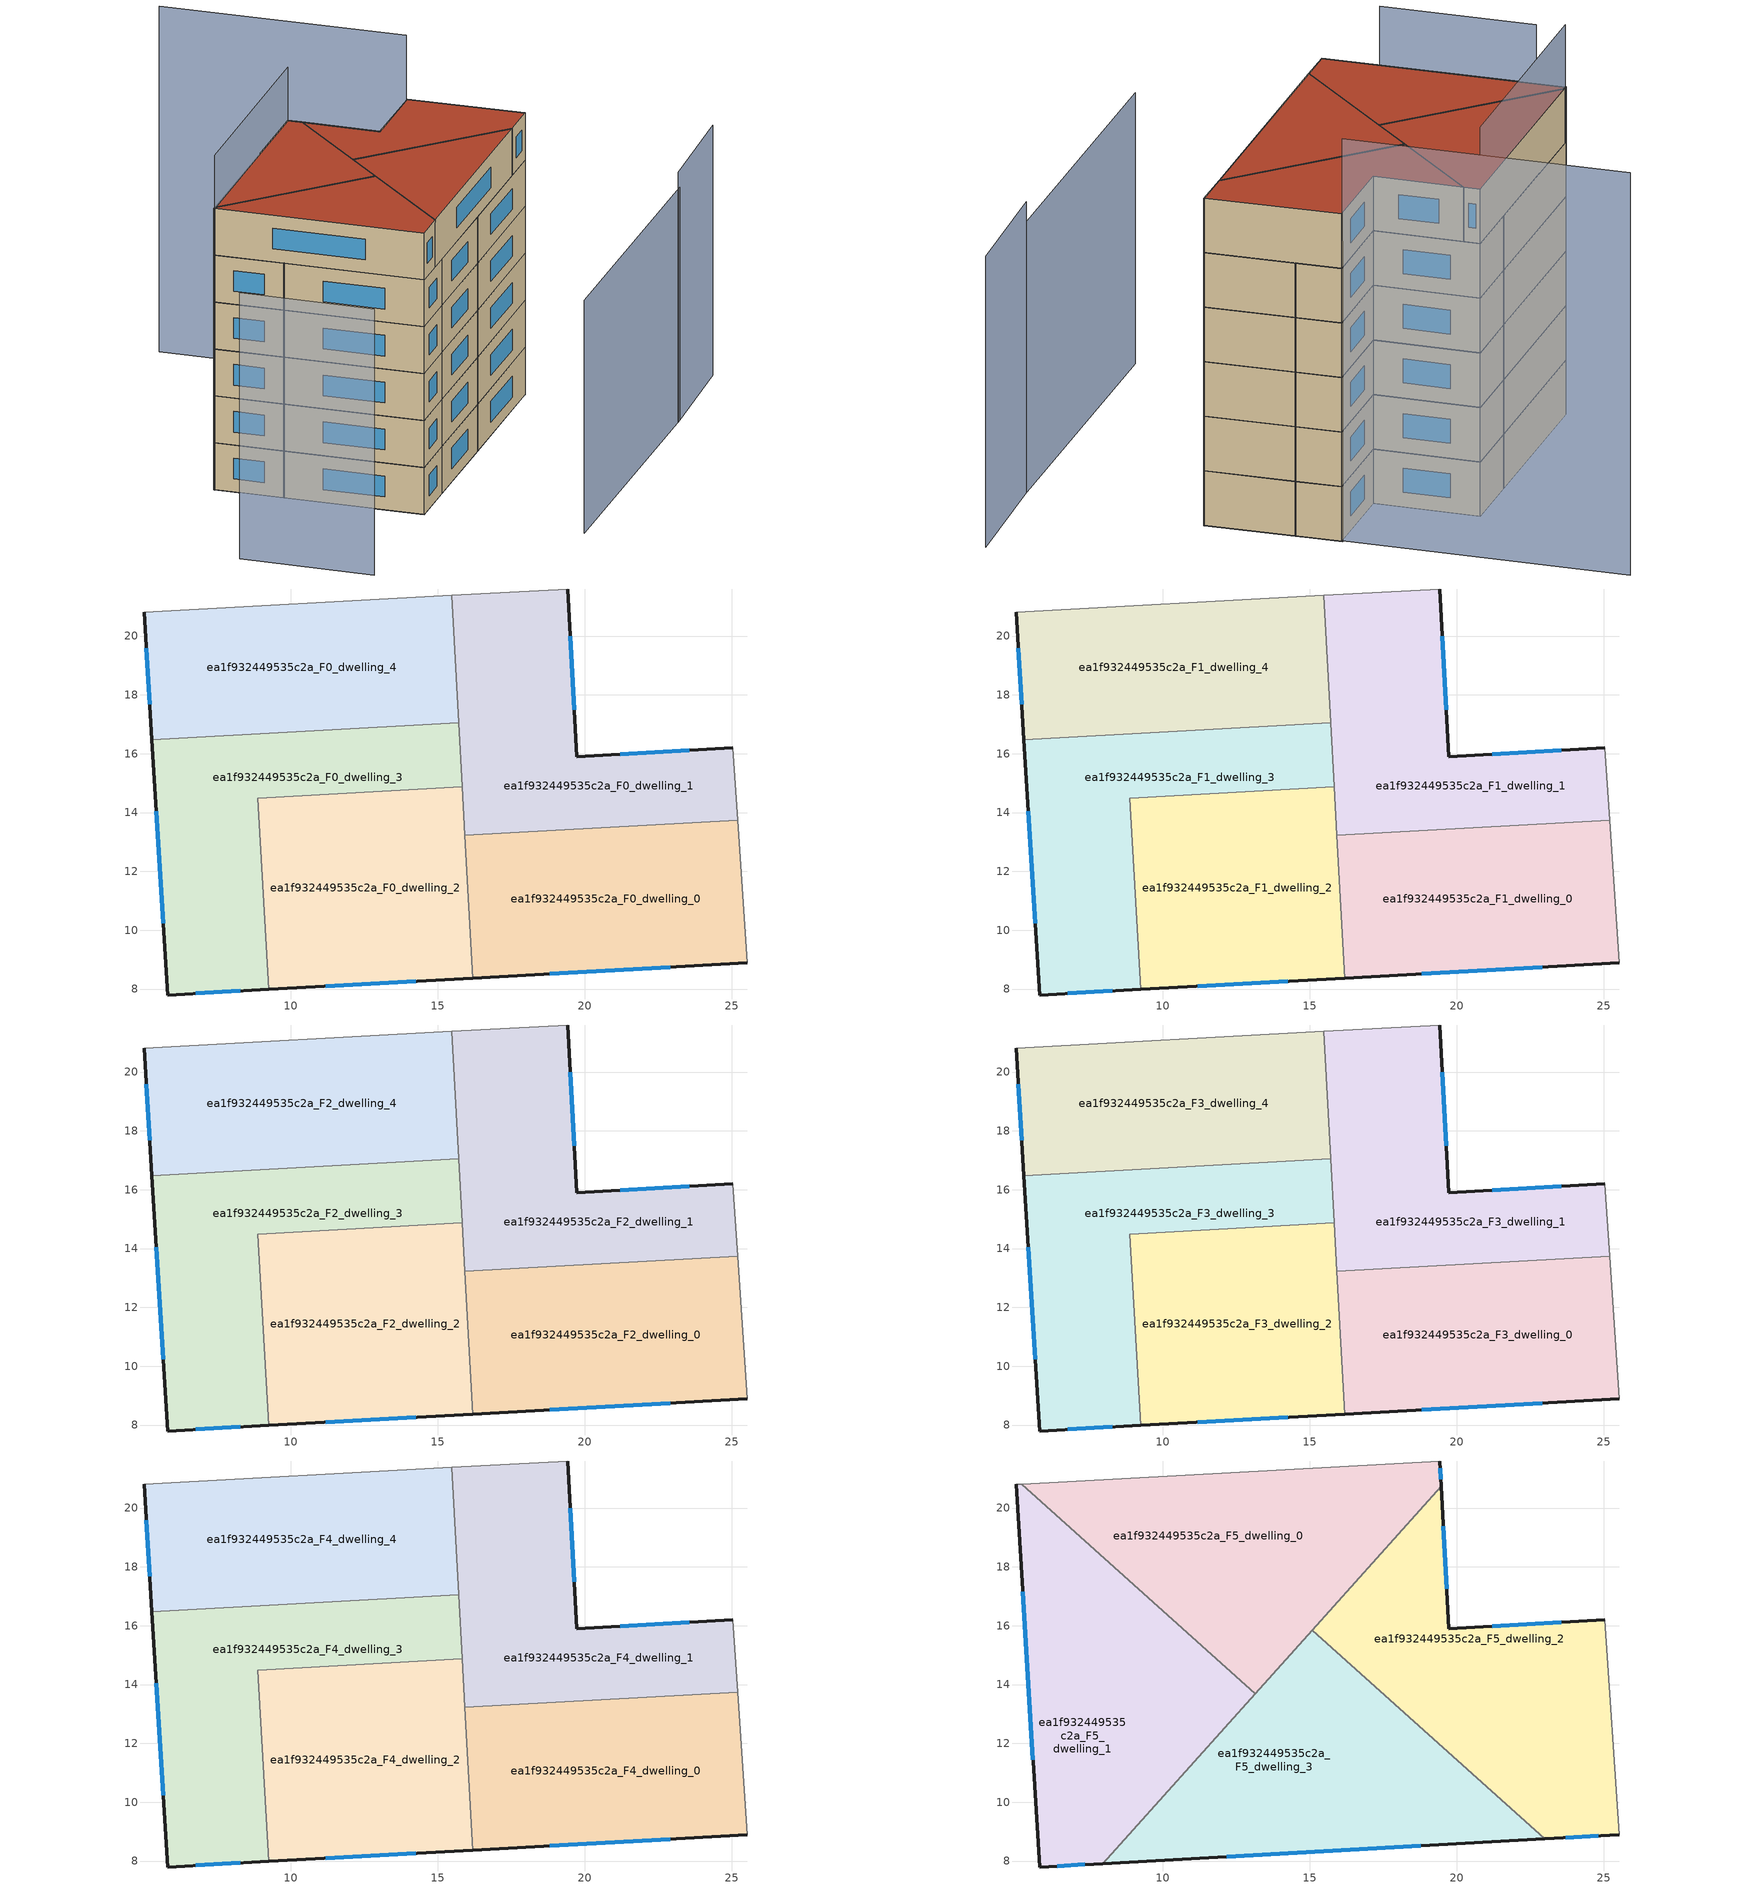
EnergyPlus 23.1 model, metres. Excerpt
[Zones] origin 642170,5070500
ea1f932449535c2a_F0_dwelling_0
 floor ground (EU_floor_Construction): 25.53,8.89 25.2,13.74 15.93,13.23 16.2,8.37 z0
 wall outside (EU_wall_Construction): 25.53,8.89 16.2,8.37 z0:3
 wall to ea1f932449535c2a_F0_dwelling_1 (EU_wall_Construction): 15.93,13.23 25.2,13.74 z0:3
 wall adiabatic (EU_wall_Construction): 25.2,13.74 25.53,8.89 z0:3
 wall to ea1f932449535c2a_F0_dwelling_2 (EU_wall_Construction): 16.2,8.37 15.93,13.23 z0:3
 window (EU_Window_Construction): 22.92,8.74 18.81,8.52 z0.84:2.16
ea1f932449535c2a_F0_dwelling_1
 floor ground (EU_floor_Construction): 25.2,13.74 25.03,16.2 19.73,15.9 19.43,21.6 15.48,21.38 15.93,13.23 z0
 wall outside (EU_wall_Construction): 19.43,21.6 19.73,15.9 25.03,16.2 z0:3
 wall adiabatic (EU_wall_Construction): 25.03,16.2 25.2,13.74 / 15.48,21.38 19.43,21.6 z0:3
 wall to ea1f932449535c2a_F0_dwelling_4 (EU_wall_Construction): 15.72,17.06 15.48,21.38 z0:3
 wall to ea1f932449535c2a_F0_dwelling_3 (EU_wall_Construction): 15.84,14.88 15.72,17.06 z0:3
 wall to ea1f932449535c2a_F0_dwelling_2 (EU_wall_Construction): 15.93,13.23 15.84,14.88 z0:3
 window (EU_Window_Construction): 19.52,20 19.65,17.5 / 21.22,15.98 23.55,16.11 z0.84:2.16
ea1f932449535c2a_F0_dwelling_2
 floor ground (EU_floor_Construction): 16.2,8.37 15.84,14.88 8.89,14.49 9.25,7.99 z0
 wall outside (EU_wall_Construction): 16.2,8.37 9.25,7.99 z0:3
 wall to ea1f932449535c2a_F0_dwelling_3 (EU_wall_Construction): 9.25,7.99 8.89,14.49 15.84,14.88 z0:3
 window (EU_Window_Construction): 14.25,8.26 11.2,8.09 z0.84:2.16
ea1f932449535c2a_F0_dwelling_3
 floor ground (EU_floor_Construction): 9.25,7.99 8.89,14.49 15.84,14.88 15.72,17.06 5.29,16.48 5.82,7.8 z0
 wall outside (EU_wall_Construction): 9.25,7.99 5.82,7.8 5.29,16.48 z0:3
 wall to ea1f932449535c2a_F0_dwelling_4 (EU_wall_Construction): 5.29,16.48 15.72,17.06 z0:3
 window (EU_Window_Construction): 8.29,7.93 6.78,7.85 / 5.67,10.23 5.44,14.05 z0.84:2.16
ea1f932449535c2a_F0_dwelling_4
 floor ground (EU_floor_Construction): 15.72,17.06 15.48,21.38 5.02,20.8 5.29,16.48 z0
 wall outside (EU_wall_Construction): 5.29,16.48 5.02,20.8 z0:3
 wall adiabatic (EU_wall_Construction): 5.02,20.8 15.48,21.38 z0:3
 window (EU_Window_Construction): 5.21,17.69 5.1,19.59 z0.84:2.16
ea1f932449535c2a_F1_dwelling_0
 floor to ea1f932449535c2a_F0_dwelling_0 (EU_floor_Construction): 25.53,8.89 25.2,13.74 15.93,13.23 16.2,8.37 z3
 wall outside (EU_wall_Construction): 25.53,8.89 16.2,8.37 z3:6
 wall to ea1f932449535c2a_F1_dwelling_1 (EU_wall_Construction): 15.93,13.23 25.2,13.74 z3:6
 wall adiabatic (EU_wall_Construction): 25.2,13.74 25.53,8.89 z3:6
 wall to ea1f932449535c2a_F1_dwelling_2 (EU_wall_Construction): 16.2,8.37 15.93,13.23 z3:6
 window (EU_Window_Construction): 22.92,8.74 18.81,8.52 z3.84:5.16
ea1f932449535c2a_F1_dwelling_1
 floor to ea1f932449535c2a_F0_dwelling_1 (EU_floor_Construction): 25.2,13.74 25.03,16.2 19.73,15.9 19.43,21.6 15.48,21.38 15.93,13.23 z3
 wall outside (EU_wall_Construction): 19.43,21.6 19.73,15.9 25.03,16.2 z3:6
 wall adiabatic (EU_wall_Construction): 25.03,16.2 25.2,13.74 / 15.48,21.38 19.43,21.6 z3:6
 wall to ea1f932449535c2a_F1_dwelling_4 (EU_wall_Construction): 15.72,17.06 15.48,21.38 z3:6
 wall to ea1f932449535c2a_F1_dwelling_3 (EU_wall_Construction): 15.84,14.88 15.72,17.06 z3:6
 wall to ea1f932449535c2a_F1_dwelling_2 (EU_wall_Construction): 15.93,13.23 15.84,14.88 z3:6
 window (EU_Window_Construction): 19.52,20 19.65,17.5 / 21.22,15.98 23.55,16.11 z3.84:5.16
ea1f932449535c2a_F1_dwelling_2
 floor to ea1f932449535c2a_F0_dwelling_2 (EU_floor_Construction): 16.2,8.37 15.84,14.88 8.89,14.49 9.25,7.99 z3
 wall outside (EU_wall_Construction): 16.2,8.37 9.25,7.99 z3:6
 wall to ea1f932449535c2a_F1_dwelling_3 (EU_wall_Construction): 9.25,7.99 8.89,14.49 15.84,14.88 z3:6
 window (EU_Window_Construction): 14.25,8.26 11.2,8.09 z3.84:5.16
ea1f932449535c2a_F1_dwelling_3
 floor to ea1f932449535c2a_F0_dwelling_3 (EU_floor_Construction): 9.25,7.99 8.89,14.49 15.84,14.88 15.72,17.06 5.29,16.48 5.82,7.8 z3
 wall outside (EU_wall_Construction): 9.25,7.99 5.82,7.8 5.29,16.48 z3:6
 wall to ea1f932449535c2a_F1_dwelling_4 (EU_wall_Construction): 5.29,16.48 15.72,17.06 z3:6
 window (EU_Window_Construction): 8.29,7.93 6.78,7.85 / 5.67,10.23 5.44,14.05 z3.84:5.16
ea1f932449535c2a_F1_dwelling_4
 floor to ea1f932449535c2a_F0_dwelling_4 (EU_floor_Construction): 15.72,17.06 15.48,21.38 5.02,20.8 5.29,16.48 z3
 wall outside (EU_wall_Construction): 5.29,16.48 5.02,20.8 z3:6
 wall adiabatic (EU_wall_Construction): 5.02,20.8 15.48,21.38 z3:6
 window (EU_Window_Construction): 5.21,17.69 5.1,19.59 z3.84:5.16
ea1f932449535c2a_F2_dwelling_0
 floor to ea1f932449535c2a_F1_dwelling_0 (EU_floor_Construction): 25.53,8.89 25.2,13.74 15.93,13.23 16.2,8.37 z6
 wall outside (EU_wall_Construction): 25.53,8.89 16.2,8.37 z6:9
 wall to ea1f932449535c2a_F2_dwelling_1 (EU_wall_Construction): 15.93,13.23 25.2,13.74 z6:9
 wall adiabatic (EU_wall_Construction): 25.2,13.74 25.53,8.89 z6:9
 wall to ea1f932449535c2a_F2_dwelling_2 (EU_wall_Construction): 16.2,8.37 15.93,13.23 z6:9
 window (EU_Window_Construction): 22.92,8.74 18.81,8.52 z6.84:8.16
ea1f932449535c2a_F2_dwelling_1
 floor to ea1f932449535c2a_F1_dwelling_1 (EU_floor_Construction): 25.2,13.74 25.03,16.2 19.73,15.9 19.43,21.6 15.48,21.38 15.93,13.23 z6
 wall outside (EU_wall_Construction): 19.43,21.6 19.73,15.9 25.03,16.2 z6:9
 wall adiabatic (EU_wall_Construction): 25.03,16.2 25.2,13.74 / 15.48,21.38 19.43,21.6 z6:9
 wall to ea1f932449535c2a_F2_dwelling_4 (EU_wall_Construction): 15.72,17.06 15.48,21.38 z6:9
 wall to ea1f932449535c2a_F2_dwelling_3 (EU_wall_Construction): 15.84,14.88 15.72,17.06 z6:9
 wall to ea1f932449535c2a_F2_dwelling_2 (EU_wall_Construction): 15.93,13.23 15.84,14.88 z6:9
 window (EU_Window_Construction): 19.52,20 19.65,17.5 / 21.22,15.98 23.55,16.11 z6.84:8.16
ea1f932449535c2a_F2_dwelling_2
 floor to ea1f932449535c2a_F1_dwelling_2 (EU_floor_Construction): 16.2,8.37 15.84,14.88 8.89,14.49 9.25,7.99 z6
 wall outside (EU_wall_Construction): 16.2,8.37 9.25,7.99 z6:9
 wall to ea1f932449535c2a_F2_dwelling_3 (EU_wall_Construction): 9.25,7.99 8.89,14.49 15.84,14.88 z6:9
 window (EU_Window_Construction): 14.25,8.26 11.2,8.09 z6.84:8.16
ea1f932449535c2a_F2_dwelling_3
 floor to ea1f932449535c2a_F1_dwelling_3 (EU_floor_Construction): 9.25,7.99 8.89,14.49 15.84,14.88 15.72,17.06 5.29,16.48 5.82,7.8 z6
 wall outside (EU_wall_Construction): 9.25,7.99 5.82,7.8 5.29,16.48 z6:9
 wall to ea1f932449535c2a_F2_dwelling_4 (EU_wall_Construction): 5.29,16.48 15.72,17.06 z6:9
 window (EU_Window_Construction): 8.29,7.93 6.78,7.85 / 5.67,10.23 5.44,14.05 z6.84:8.16
ea1f932449535c2a_F2_dwelling_4
 floor to ea1f932449535c2a_F1_dwelling_4 (EU_floor_Construction): 15.72,17.06 15.48,21.38 5.02,20.8 5.29,16.48 z6
 wall outside (EU_wall_Construction): 5.29,16.48 5.02,20.8 z6:9
 wall adiabatic (EU_wall_Construction): 5.02,20.8 15.48,21.38 z6:9
 window (EU_Window_Construction): 5.21,17.69 5.1,19.59 z6.84:8.16
ea1f932449535c2a_F3_dwelling_0
 floor to ea1f932449535c2a_F2_dwelling_0 (EU_floor_Construction): 25.53,8.89 25.2,13.74 15.93,13.23 16.2,8.37 z9
 wall outside (EU_wall_Construction): 25.53,8.89 16.2,8.37 z9:12
 wall to ea1f932449535c2a_F3_dwelling_1 (EU_wall_Construction): 15.93,13.23 25.2,13.74 z9:12
 wall adiabatic (EU_wall_Construction): 25.2,13.74 25.53,8.89 z9:12
 wall to ea1f932449535c2a_F3_dwelling_2 (EU_wall_Construction): 16.2,8.37 15.93,13.23 z9:12
 window (EU_Window_Construction): 22.92,8.74 18.81,8.52 z9.84:11.16
ea1f932449535c2a_F3_dwelling_1
 floor to ea1f932449535c2a_F2_dwelling_1 (EU_floor_Construction): 25.2,13.74 25.03,16.2 19.73,15.9 19.43,21.6 15.48,21.38 15.93,13.23 z9
 wall outside (EU_wall_Construction): 19.43,21.6 19.73,15.9 25.03,16.2 z9:12
 wall adiabatic (EU_wall_Construction): 25.03,16.2 25.2,13.74 / 15.48,21.38 19.43,21.6 z9:12
 wall to ea1f932449535c2a_F3_dwelling_4 (EU_wall_Construction): 15.72,17.06 15.48,21.38 z9:12
 wall to ea1f932449535c2a_F3_dwelling_3 (EU_wall_Construction): 15.84,14.88 15.72,17.06 z9:12
 wall to ea1f932449535c2a_F3_dwelling_2 (EU_wall_Construction): 15.93,13.23 15.84,14.88 z9:12
 window (EU_Window_Construction): 19.52,20 19.65,17.5 / 21.22,15.98 23.55,16.11 z9.84:11.16
ea1f932449535c2a_F3_dwelling_2
 floor to ea1f932449535c2a_F2_dwelling_2 (EU_floor_Construction): 16.2,8.37 15.84,14.88 8.89,14.49 9.25,7.99 z9
 wall outside (EU_wall_Construction): 16.2,8.37 9.25,7.99 z9:12
 wall to ea1f932449535c2a_F3_dwelling_3 (EU_wall_Construction): 9.25,7.99 8.89,14.49 15.84,14.88 z9:12
 window (EU_Window_Construction): 14.25,8.26 11.2,8.09 z9.84:11.16
ea1f932449535c2a_F3_dwelling_3
 floor to ea1f932449535c2a_F2_dwelling_3 (EU_floor_Construction): 9.25,7.99 8.89,14.49 15.84,14.88 15.72,17.06 5.29,16.48 5.82,7.8 z9
 wall outside (EU_wall_Construction): 9.25,7.99 5.82,7.8 5.29,16.48 z9:12
 wall to ea1f932449535c2a_F3_dwelling_4 (EU_wall_Construction): 5.29,16.48 15.72,17.06 z9:12
 window (EU_Window_Construction): 8.29,7.93 6.78,7.85 / 5.67,10.23 5.44,14.05 z9.84:11.16
ea1f932449535c2a_F3_dwelling_4
 floor to ea1f932449535c2a_F2_dwelling_4 (EU_floor_Construction): 15.72,17.06 15.48,21.38 5.02,20.8 5.29,16.48 z9
 wall outside (EU_wall_Construction): 5.29,16.48 5.02,20.8 z9:12
 wall adiabatic (EU_wall_Construction): 5.02,20.8 15.48,21.38 z9:12
 window (EU_Window_Construction): 5.21,17.69 5.1,19.59 z9.84:11.16
ea1f932449535c2a_F4_dwelling_0
 floor to ea1f932449535c2a_F3_dwelling_0 (EU_floor_Construction): 25.53,8.89 25.2,13.74 15.93,13.23 16.2,8.37 z12
 wall outside (EU_wall_Construction): 25.53,8.89 16.2,8.37 z12:15
 wall to ea1f932449535c2a_F4_dwelling_1 (EU_wall_Construction): 15.93,13.23 25.2,13.74 z12:15
 wall adiabatic (EU_wall_Construction): 25.2,13.74 25.53,8.89 z12:15
 wall to ea1f932449535c2a_F4_dwelling_2 (EU_wall_Construction): 16.2,8.37 15.93,13.23 z12:15
 window (EU_Window_Construction): 22.92,8.74 18.81,8.52 z12.84:14.16
ea1f932449535c2a_F4_dwelling_1
 floor to ea1f932449535c2a_F3_dwelling_1 (EU_floor_Construction): 25.2,13.74 25.03,16.2 19.73,15.9 19.43,21.6 15.48,21.38 15.93,13.23 z12
 wall outside (EU_wall_Construction): 19.43,21.6 19.73,15.9 25.03,16.2 z12:15
 wall adiabatic (EU_wall_Construction): 25.03,16.2 25.2,13.74 / 15.48,21.38 19.43,21.6 z12:15
 wall to ea1f932449535c2a_F4_dwelling_4 (EU_wall_Construction): 15.72,17.06 15.48,21.38 z12:15
 wall to ea1f932449535c2a_F4_dwelling_3 (EU_wall_Construction): 15.84,14.88 15.72,17.06 z12:15
 wall to ea1f932449535c2a_F4_dwelling_2 (EU_wall_Construction): 15.93,13.23 15.84,14.88 z12:15
 window (EU_Window_Construction): 19.52,20 19.65,17.5 / 21.22,15.98 23.55,16.11 z12.84:14.16
ea1f932449535c2a_F4_dwelling_2
 floor to ea1f932449535c2a_F3_dwelling_2 (EU_floor_Construction): 16.2,8.37 15.84,14.88 8.89,14.49 9.25,7.99 z12
 wall outside (EU_wall_Construction): 16.2,8.37 9.25,7.99 z12:15
 wall to ea1f932449535c2a_F4_dwelling_3 (EU_wall_Construction): 9.25,7.99 8.89,14.49 15.84,14.88 z12:15
 window (EU_Window_Construction): 14.25,8.26 11.2,8.09 z12.84:14.16
ea1f932449535c2a_F4_dwelling_3
 floor to ea1f932449535c2a_F3_dwelling_3 (EU_floor_Construction): 9.25,7.99 8.89,14.49 15.84,14.88 15.72,17.06 5.29,16.48 5.82,7.8 z12
 wall outside (EU_wall_Construction): 9.25,7.99 5.82,7.8 5.29,16.48 z12:15
 wall to ea1f932449535c2a_F4_dwelling_4 (EU_wall_Construction): 5.29,16.48 15.72,17.06 z12:15
 window (EU_Window_Construction): 8.29,7.93 6.78,7.85 / 5.67,10.23 5.44,14.05 z12.84:14.16
ea1f932449535c2a_F4_dwelling_4
 floor to ea1f932449535c2a_F3_dwelling_4 (EU_floor_Construction): 15.72,17.06 15.48,21.38 5.02,20.8 5.29,16.48 z12
 wall outside (EU_wall_Construction): 5.29,16.48 5.02,20.8 z12:15
 wall adiabatic (EU_wall_Construction): 5.02,20.8 15.48,21.38 z12:15
 window (EU_Window_Construction): 5.21,17.69 5.1,19.59 z12.84:14.16
ea1f932449535c2a_F5_dwelling_0
 floor to ea1f932449535c2a_F4_dwelling_4 (EU_floor_Construction): 15.72,17.06 15.48,21.38 5.22,20.82 9.77,16.73 z15
 floor to ea1f932449535c2a_F4_dwelling_3 (EU_floor_Construction): 14.13,14.78 15.74,16.58 15.72,17.06 9.77,16.73 12.06,14.67 z15
 floor to ea1f932449535c2a_F4_dwelling_1 (EU_floor_Construction): 15.74,16.58 19.48,20.74 19.43,21.6 15.48,21.38 z15
 floor to ea1f932449535c2a_F4_dwelling_2 (EU_floor_Construction): 13.15,13.69 14.13,14.78 12.06,14.67 z15
 wall outside (EU_wall_Construction): 19.43,21.6 19.48,20.74 z15:18
 wall to ea1f932449535c2a_F5_dwelling_1 (EU_wall_Construction): 13.15,13.69 5.21,20.82 z15:18
 wall adiabatic (EU_wall_Construction): 5.21,20.82 19.43,21.6 z15:18
 wall to ea1f932449535c2a_F5_dwelling_2 (EU_wall_Construction): 19.48,20.74 15.09,15.85 z15:18
 wall to ea1f932449535c2a_F5_dwelling_3 (EU_wall_Construction): 15.09,15.85 13.15,13.69 z15:18
 window (EU_Window_Construction): 19.44,21.36 19.46,20.98 z15.84:17.16
 roof outside (EU_roof_Construction): 19.43,21.6 19.48,20.74 13.15,13.69 5.21,20.82 z18
ea1f932449535c2a_F5_dwelling_1
 floor to ea1f932449535c2a_F4_dwelling_3 (EU_floor_Construction): 9.18,9.27 8.89,14.49 12.06,14.67 9.77,16.73 5.29,16.48 5.82,7.8 7.96,7.92 z15
 floor to ea1f932449535c2a_F4_dwelling_4 (EU_floor_Construction): 9.77,16.73 5.22,20.82 5.02,20.8 5.29,16.48 z15
 floor to ea1f932449535c2a_F4_dwelling_2 (EU_floor_Construction): 9.18,9.27 13.15,13.69 12.06,14.67 8.89,14.49 z15
 wall outside (EU_wall_Construction): 7.96,7.92 5.82,7.8 5.02,20.8 z15:18
 wall adiabatic (EU_wall_Construction): 5.02,20.8 5.21,20.82 z15:18
 wall to ea1f932449535c2a_F5_dwelling_3 (EU_wall_Construction): 13.15,13.69 7.96,7.92 z15:18
 window (EU_Window_Construction): 7.36,7.88 6.42,7.83 / 5.59,11.44 5.24,17.16 z15.84:17.16
 roof outside (EU_roof_Construction): 13.15,13.69 7.96,7.92 5.82,7.8 5.02,20.8 5.21,20.82 z18
ea1f932449535c2a_F5_dwelling_2
 floor to ea1f932449535c2a_F4_dwelling_0 (EU_floor_Construction): 25.53,8.89 25.2,13.74 17.88,13.34 22.99,8.75 z15
 floor to ea1f932449535c2a_F4_dwelling_1 (EU_floor_Construction): 25.2,13.74 25.03,16.2 19.73,15.9 19.48,20.74 15.74,16.58 15.82,15.19 17.88,13.34 z15
 floor to ea1f932449535c2a_F4_dwelling_3 (EU_floor_Construction): 15.82,15.19 15.74,16.58 15.09,15.85 z15
 wall outside (EU_wall_Construction): 19.48,20.74 19.73,15.9 25.03,16.2 / 25.53,8.89 22.99,8.75 z15:18
 wall to ea1f932449535c2a_F5_dwelling_3 (EU_wall_Construction): 22.99,8.75 15.09,15.85 z15:18
 wall adiabatic (EU_wall_Construction): 25.03,16.2 25.53,8.89 z15:18
 window (EU_Window_Construction): 19.55,19.38 19.66,17.25 / 21.22,15.98 23.55,16.11 / 24.82,8.85 23.71,8.79 z15.84:17.16
 roof outside (EU_roof_Construction): 25.03,16.2 25.53,8.89 22.99,8.75 15.09,15.85 19.48,20.74 19.73,15.9 z18
ea1f932449535c2a_F5_dwelling_3
 floor to ea1f932449535c2a_F4_dwelling_1 (EU_floor_Construction): 17.88,13.34 15.82,15.19 15.93,13.23 z15
 floor to ea1f932449535c2a_F4_dwelling_2 (EU_floor_Construction): 16.2,8.37 15.84,14.88 14.13,14.78 9.18,9.27 9.25,7.99 z15
 floor to ea1f932449535c2a_F4_dwelling_0 (EU_floor_Construction): 22.99,8.75 17.88,13.34 15.93,13.23 16.2,8.37 z15
 floor to ea1f932449535c2a_F4_dwelling_3 (EU_floor_Construction): 15.84,14.88 15.82,15.19 15.09,15.85 14.13,14.78 z15; 9.25,7.99 9.18,9.27 7.96,7.92 z15
 wall outside (EU_wall_Construction): 22.99,8.75 7.96,7.92 z15:18
 window (EU_Window_Construction): 18.78,8.52 12.17,8.15 z15.84:17.16
 roof outside (EU_roof_Construction): 22.99,8.75 7.96,7.92 15.09,15.85 z18
shading: 24.63,-1.12 32.21,-0.44 z0:16; 6.47,-2.09 24.98,-1.1 z0:14.9; -4.54,15.54 -4.05,7.2 z0:17; 25.47,8.89 25.03,16.25 z0:16.5; 24.95,16.2 24.04,31.51 z0:22.1; 19.43,21.6 5,20.75 z0:21.4
[Building]
EU S2 Campaign: North Axis=0; Terrain=City; Solar Distribution=FullExterior
[Site:Location]
Lyon-Bron: Latitude=45.75; Longitude=5; Time Zone=1; Elevation=198
[SizingPeriod:WeatherFileDays]
AnnualSizingPeriod: Begin Month=1; Begin Day of Month=1; End Month=12; End Day of Month=31; Day of Week for Start Day=Monday; Use Weather File Daylight Saving Period=No; Use Weather File Rain and Snow Indicators=No
[MATERIAL]
EU_InternalMass_Material: Roughness=MediumRough; Thickness=0.1; Conductivity=1; Density=1800; Specific Heat=900; Thermal Absorptance=0.9; Solar Absorptance=0.7; Visible Absorptance=0.7
[MATERIAL:NOMASS] Roughness=MediumRough; Thermal Absorptance=0.9; Solar Absorptance=0.7; Visible Absorptance=0.7
Name | Thermal Resistance
EU_wall_NoMass | 0.776494
EU_roof_NoMass | 0.486893
EU_floor_NoMass | 0.421597
[WINDOWMATERIAL:SIMPLEGLAZINGSYSTEM]
EU_Window_SimpleGlazing: UFactor=4.24961; Solar Heat Gain Coefficient=0.83; Visible Transmittance=0.83
[CONSTRUCTION]
EU_wall_Construction: EU_wall_NoMass
EU_roof_Construction: EU_roof_NoMass
EU_floor_Construction: EU_floor_NoMass
EU_InternalMass_Construction: EU_InternalMass_Material
EU_Window_Construction: EU_Window_SimpleGlazing
[ZONE] Type=1; Multiplier=1; Ceiling Height=autocalculate; Floor Area=autocalculate; Part of Total Floor Area=Yes
Name | Volume
ea1f932449535c2a_F0_dwelling_0; ea1f932449535c2a_F1_dwelling_0; ea1f932449535c2a_F2_dwelling_0; ea1f932449535c2a_F3_dwelling_0; ea1f932449535c2a_F4_dwelling_0 | 135.978
ea1f932449535c2a_F5_dwelling_0 | 169.962
ea1f932449535c2a_F0_dwelling_1; ea1f932449535c2a_F1_dwelling_1; ea1f932449535c2a_F2_dwelling_1; ea1f932449535c2a_F3_dwelling_1; ea1f932449535c2a_F4_dwelling_1 | 135.997
ea1f932449535c2a_F5_dwelling_1 | 169.983
ea1f932449535c2a_F0_dwelling_2; ea1f932449535c2a_F1_dwelling_2; ea1f932449535c2a_F2_dwelling_2; ea1f932449535c2a_F3_dwelling_2; ea1f932449535c2a_F4_dwelling_2 | 135.979
ea1f932449535c2a_F5_dwelling_2 | 169.986
ea1f932449535c2a_F0_dwelling_3; ea1f932449535c2a_F1_dwelling_3; ea1f932449535c2a_F2_dwelling_3; ea1f932449535c2a_F3_dwelling_3; ea1f932449535c2a_F4_dwelling_3 | 135.975
ea1f932449535c2a_F5_dwelling_3 | 169.982
ea1f932449535c2a_F0_dwelling_4; ea1f932449535c2a_F1_dwelling_4; ea1f932449535c2a_F2_dwelling_4; ea1f932449535c2a_F3_dwelling_4; ea1f932449535c2a_F4_dwelling_4 | 135.99
[INTERNALMASS] Construction=EU_InternalMass_Construction
Name | Zone or ZoneList | Surface Area
ea1f932449535c2a_F0_dwelling_0_EU_InternalMass | ea1f932449535c2a_F0_dwelling_0 | 45.3252
ea1f932449535c2a_F0_dwelling_1_EU_InternalMass | ea1f932449535c2a_F0_dwelling_1 | 45.3313
ea1f932449535c2a_F0_dwelling_2_EU_InternalMass | ea1f932449535c2a_F0_dwelling_2 | 45.3281
ea1f932449535c2a_F0_dwelling_3_EU_InternalMass | ea1f932449535c2a_F0_dwelling_3 | 45.3251
ea1f932449535c2a_F0_dwelling_4_EU_InternalMass | ea1f932449535c2a_F0_dwelling_4 | 45.3297
ea1f932449535c2a_F1_dwelling_0_EU_InternalMass | ea1f932449535c2a_F1_dwelling_0 | 45.3252
ea1f932449535c2a_F1_dwelling_1_EU_InternalMass | ea1f932449535c2a_F1_dwelling_1 | 45.3313
ea1f932449535c2a_F1_dwelling_2_EU_InternalMass | ea1f932449535c2a_F1_dwelling_2 | 45.3281
ea1f932449535c2a_F1_dwelling_3_EU_InternalMass | ea1f932449535c2a_F1_dwelling_3 | 45.3251
ea1f932449535c2a_F1_dwelling_4_EU_InternalMass | ea1f932449535c2a_F1_dwelling_4 | 45.3297
ea1f932449535c2a_F2_dwelling_0_EU_InternalMass | ea1f932449535c2a_F2_dwelling_0 | 45.3252
ea1f932449535c2a_F2_dwelling_1_EU_InternalMass | ea1f932449535c2a_F2_dwelling_1 | 45.3313
ea1f932449535c2a_F2_dwelling_2_EU_InternalMass | ea1f932449535c2a_F2_dwelling_2 | 45.3281
ea1f932449535c2a_F2_dwelling_3_EU_InternalMass | ea1f932449535c2a_F2_dwelling_3 | 45.3251
ea1f932449535c2a_F2_dwelling_4_EU_InternalMass | ea1f932449535c2a_F2_dwelling_4 | 45.3297
ea1f932449535c2a_F3_dwelling_0_EU_InternalMass | ea1f932449535c2a_F3_dwelling_0 | 45.3252
ea1f932449535c2a_F3_dwelling_1_EU_InternalMass | ea1f932449535c2a_F3_dwelling_1 | 45.3313
ea1f932449535c2a_F3_dwelling_2_EU_InternalMass | ea1f932449535c2a_F3_dwelling_2 | 45.3281
ea1f932449535c2a_F3_dwelling_3_EU_InternalMass | ea1f932449535c2a_F3_dwelling_3 | 45.3251
ea1f932449535c2a_F3_dwelling_4_EU_InternalMass | ea1f932449535c2a_F3_dwelling_4 | 45.3297
ea1f932449535c2a_F4_dwelling_0_EU_InternalMass | ea1f932449535c2a_F4_dwelling_0 | 45.3252
ea1f932449535c2a_F4_dwelling_1_EU_InternalMass | ea1f932449535c2a_F4_dwelling_1 | 45.3313
ea1f932449535c2a_F4_dwelling_2_EU_InternalMass | ea1f932449535c2a_F4_dwelling_2 | 45.3281
ea1f932449535c2a_F4_dwelling_3_EU_InternalMass | ea1f932449535c2a_F4_dwelling_3 | 45.3251
ea1f932449535c2a_F4_dwelling_4_EU_InternalMass | ea1f932449535c2a_F4_dwelling_4 | 45.3297
ea1f932449535c2a_F5_dwelling_0_EU_InternalMass | ea1f932449535c2a_F5_dwelling_0 | 56.6543
ea1f932449535c2a_F5_dwelling_1_EU_InternalMass | ea1f932449535c2a_F5_dwelling_1 | 56.6611
ea1f932449535c2a_F5_dwelling_2_EU_InternalMass | ea1f932449535c2a_F5_dwelling_2 | 56.662
ea1f932449535c2a_F5_dwelling_3_EU_InternalMass | ea1f932449535c2a_F5_dwelling_3 | 56.6608
[OTHEREQUIPMENT] Fuel Type=Electricity; Design Level Calculation Method=Watts/Area; Power per Zone Floor Area=1; Fraction Latent=0; Fraction Radiant=0; Fraction Lost=0; Carbon Dioxide Generation Rate=0; EndUse Subcategory=EU_Step8_InternalGains
Name | Zone or ZoneList or Space or SpaceList | Schedule
EU_Step8_InternalGain_ea1f932449535c2a_F0_dwelling_0_f000 | ea1f932449535c2a_F0_dwelling_0 | EU_Step8_GainSchedule_ea1f932449535c2a_F0_dwelling_0_f000
EU_Step8_InternalGain_ea1f932449535c2a_F0_dwelling_1_f000 | ea1f932449535c2a_F0_dwelling_1 | EU_Step8_GainSchedule_ea1f932449535c2a_F0_dwelling_1_f000
EU_Step8_InternalGain_ea1f932449535c2a_F0_dwelling_2_f000 | ea1f932449535c2a_F0_dwelling_2 | EU_Step8_GainSchedule_ea1f932449535c2a_F0_dwelling_2_f000
EU_Step8_InternalGain_ea1f932449535c2a_F0_dwelling_3_f000 | ea1f932449535c2a_F0_dwelling_3 | EU_Step8_GainSchedule_ea1f932449535c2a_F0_dwelling_3_f000
EU_Step8_InternalGain_ea1f932449535c2a_F0_dwelling_4_f000 | ea1f932449535c2a_F0_dwelling_4 | EU_Step8_GainSchedule_ea1f932449535c2a_F0_dwelling_4_f000
EU_Step8_InternalGain_ea1f932449535c2a_F1_dwelling_0_f000 | ea1f932449535c2a_F1_dwelling_0 | EU_Step8_GainSchedule_ea1f932449535c2a_F1_dwelling_0_f000
EU_Step8_InternalGain_ea1f932449535c2a_F1_dwelling_1_f000 | ea1f932449535c2a_F1_dwelling_1 | EU_Step8_GainSchedule_ea1f932449535c2a_F1_dwelling_1_f000
EU_Step8_InternalGain_ea1f932449535c2a_F1_dwelling_2_f000 | ea1f932449535c2a_F1_dwelling_2 | EU_Step8_GainSchedule_ea1f932449535c2a_F1_dwelling_2_f000
EU_Step8_InternalGain_ea1f932449535c2a_F1_dwelling_3_f000 | ea1f932449535c2a_F1_dwelling_3 | EU_Step8_GainSchedule_ea1f932449535c2a_F1_dwelling_3_f000
EU_Step8_InternalGain_ea1f932449535c2a_F1_dwelling_4_f000 | ea1f932449535c2a_F1_dwelling_4 | EU_Step8_GainSchedule_ea1f932449535c2a_F1_dwelling_4_f000
EU_Step8_InternalGain_ea1f932449535c2a_F2_dwelling_0_f000 | ea1f932449535c2a_F2_dwelling_0 | EU_Step8_GainSchedule_ea1f932449535c2a_F2_dwelling_0_f000
EU_Step8_InternalGain_ea1f932449535c2a_F2_dwelling_1_f000 | ea1f932449535c2a_F2_dwelling_1 | EU_Step8_GainSchedule_ea1f932449535c2a_F2_dwelling_1_f000
EU_Step8_InternalGain_ea1f932449535c2a_F2_dwelling_2_f000 | ea1f932449535c2a_F2_dwelling_2 | EU_Step8_GainSchedule_ea1f932449535c2a_F2_dwelling_2_f000
EU_Step8_InternalGain_ea1f932449535c2a_F2_dwelling_3_f000 | ea1f932449535c2a_F2_dwelling_3 | EU_Step8_GainSchedule_ea1f932449535c2a_F2_dwelling_3_f000
EU_Step8_InternalGain_ea1f932449535c2a_F2_dwelling_4_f000 | ea1f932449535c2a_F2_dwelling_4 | EU_Step8_GainSchedule_ea1f932449535c2a_F2_dwelling_4_f000
EU_Step8_InternalGain_ea1f932449535c2a_F3_dwelling_0_f000 | ea1f932449535c2a_F3_dwelling_0 | EU_Step8_GainSchedule_ea1f932449535c2a_F3_dwelling_0_f000
EU_Step8_InternalGain_ea1f932449535c2a_F3_dwelling_1_f000 | ea1f932449535c2a_F3_dwelling_1 | EU_Step8_GainSchedule_ea1f932449535c2a_F3_dwelling_1_f000
EU_Step8_InternalGain_ea1f932449535c2a_F3_dwelling_2_f000 | ea1f932449535c2a_F3_dwelling_2 | EU_Step8_GainSchedule_ea1f932449535c2a_F3_dwelling_2_f000
EU_Step8_InternalGain_ea1f932449535c2a_F3_dwelling_3_f000 | ea1f932449535c2a_F3_dwelling_3 | EU_Step8_GainSchedule_ea1f932449535c2a_F3_dwelling_3_f000
EU_Step8_InternalGain_ea1f932449535c2a_F3_dwelling_4_f000 | ea1f932449535c2a_F3_dwelling_4 | EU_Step8_GainSchedule_ea1f932449535c2a_F3_dwelling_4_f000
EU_Step8_InternalGain_ea1f932449535c2a_F4_dwelling_0_f000 | ea1f932449535c2a_F4_dwelling_0 | EU_Step8_GainSchedule_ea1f932449535c2a_F4_dwelling_0_f000
EU_Step8_InternalGain_ea1f932449535c2a_F4_dwelling_1_f000 | ea1f932449535c2a_F4_dwelling_1 | EU_Step8_GainSchedule_ea1f932449535c2a_F4_dwelling_1_f000
EU_Step8_InternalGain_ea1f932449535c2a_F4_dwelling_2_f000 | ea1f932449535c2a_F4_dwelling_2 | EU_Step8_GainSchedule_ea1f932449535c2a_F4_dwelling_2_f000
EU_Step8_InternalGain_ea1f932449535c2a_F4_dwelling_3_f000 | ea1f932449535c2a_F4_dwelling_3 | EU_Step8_GainSchedule_ea1f932449535c2a_F4_dwelling_3_f000
EU_Step8_InternalGain_ea1f932449535c2a_F4_dwelling_4_f000 | ea1f932449535c2a_F4_dwelling_4 | EU_Step8_GainSchedule_ea1f932449535c2a_F4_dwelling_4_f000
EU_Step8_InternalGain_ea1f932449535c2a_F5_dwelling_0_f000 | ea1f932449535c2a_F5_dwelling_0 | EU_Step8_GainSchedule_ea1f932449535c2a_F5_dwelling_0_f000
EU_Step8_InternalGain_ea1f932449535c2a_F5_dwelling_1_f000 | ea1f932449535c2a_F5_dwelling_1 | EU_Step8_GainSchedule_ea1f932449535c2a_F5_dwelling_1_f000
EU_Step8_InternalGain_ea1f932449535c2a_F5_dwelling_2_f000 | ea1f932449535c2a_F5_dwelling_2 | EU_Step8_GainSchedule_ea1f932449535c2a_F5_dwelling_2_f000
EU_Step8_InternalGain_ea1f932449535c2a_F5_dwelling_3_f000 | ea1f932449535c2a_F5_dwelling_3 | EU_Step8_GainSchedule_ea1f932449535c2a_F5_dwelling_3_f000
[ZONEVENTILATION:DESIGNFLOWRATE] Schedule=EU_AlwaysOn; Design Flow Rate Calculation Method=AirChanges/Hour; Air Changes per Hour=0.693814; Ventilation Type=Natural; Fan Pressure Rise=0; Fan Total Efficiency=1; Constant Term Coefficient=1; Temperature Term Coefficient=0; Velocity Term Coefficient=0; Velocity Squared Term Coefficient=0; Minimum Indoor Temperature=-100; Maximum Indoor Temperature=100; Delta Temperature=-100; Minimum Outdoor Temperature=-100; Maximum Outdoor Temperature=100; Maximum Wind Speed=40
Name | Zone or ZoneList or Space or SpaceList
EU_ConstantAir_ea1f932449535c2a_F0_dwelling_0 | ea1f932449535c2a_F0_dwelling_0
EU_ConstantAir_ea1f932449535c2a_F0_dwelling_1 | ea1f932449535c2a_F0_dwelling_1
EU_ConstantAir_ea1f932449535c2a_F0_dwelling_2 | ea1f932449535c2a_F0_dwelling_2
EU_ConstantAir_ea1f932449535c2a_F0_dwelling_3 | ea1f932449535c2a_F0_dwelling_3
EU_ConstantAir_ea1f932449535c2a_F0_dwelling_4 | ea1f932449535c2a_F0_dwelling_4
EU_ConstantAir_ea1f932449535c2a_F1_dwelling_0 | ea1f932449535c2a_F1_dwelling_0
EU_ConstantAir_ea1f932449535c2a_F1_dwelling_1 | ea1f932449535c2a_F1_dwelling_1
EU_ConstantAir_ea1f932449535c2a_F1_dwelling_2 | ea1f932449535c2a_F1_dwelling_2
EU_ConstantAir_ea1f932449535c2a_F1_dwelling_3 | ea1f932449535c2a_F1_dwelling_3
EU_ConstantAir_ea1f932449535c2a_F1_dwelling_4 | ea1f932449535c2a_F1_dwelling_4
EU_ConstantAir_ea1f932449535c2a_F2_dwelling_0 | ea1f932449535c2a_F2_dwelling_0
EU_ConstantAir_ea1f932449535c2a_F2_dwelling_1 | ea1f932449535c2a_F2_dwelling_1
EU_ConstantAir_ea1f932449535c2a_F2_dwelling_2 | ea1f932449535c2a_F2_dwelling_2
EU_ConstantAir_ea1f932449535c2a_F2_dwelling_3 | ea1f932449535c2a_F2_dwelling_3
EU_ConstantAir_ea1f932449535c2a_F2_dwelling_4 | ea1f932449535c2a_F2_dwelling_4
EU_ConstantAir_ea1f932449535c2a_F3_dwelling_0 | ea1f932449535c2a_F3_dwelling_0
EU_ConstantAir_ea1f932449535c2a_F3_dwelling_1 | ea1f932449535c2a_F3_dwelling_1
EU_ConstantAir_ea1f932449535c2a_F3_dwelling_2 | ea1f932449535c2a_F3_dwelling_2
EU_ConstantAir_ea1f932449535c2a_F3_dwelling_3 | ea1f932449535c2a_F3_dwelling_3
EU_ConstantAir_ea1f932449535c2a_F3_dwelling_4 | ea1f932449535c2a_F3_dwelling_4
EU_ConstantAir_ea1f932449535c2a_F4_dwelling_0 | ea1f932449535c2a_F4_dwelling_0
EU_ConstantAir_ea1f932449535c2a_F4_dwelling_1 | ea1f932449535c2a_F4_dwelling_1
EU_ConstantAir_ea1f932449535c2a_F4_dwelling_2 | ea1f932449535c2a_F4_dwelling_2
EU_ConstantAir_ea1f932449535c2a_F4_dwelling_3 | ea1f932449535c2a_F4_dwelling_3
EU_ConstantAir_ea1f932449535c2a_F4_dwelling_4 | ea1f932449535c2a_F4_dwelling_4
EU_ConstantAir_ea1f932449535c2a_F5_dwelling_0 | ea1f932449535c2a_F5_dwelling_0
EU_ConstantAir_ea1f932449535c2a_F5_dwelling_1 | ea1f932449535c2a_F5_dwelling_1
EU_ConstantAir_ea1f932449535c2a_F5_dwelling_2 | ea1f932449535c2a_F5_dwelling_2
EU_ConstantAir_ea1f932449535c2a_F5_dwelling_3 | ea1f932449535c2a_F5_dwelling_3
[HVACTEMPLATE:THERMOSTAT] Constant Heating Setpoint=20; Constant Cooling Setpoint=50
EU_HeatOnly_ea1f932449535c2a_F0_dwelling_0; EU_HeatOnly_ea1f932449535c2a_F0_dwelling_1; EU_HeatOnly_ea1f932449535c2a_F0_dwelling_2; EU_HeatOnly_ea1f932449535c2a_F0_dwelling_3; EU_HeatOnly_ea1f932449535c2a_F0_dwelling_4; EU_HeatOnly_ea1f932449535c2a_F1_dwelling_0; EU_HeatOnly_ea1f932449535c2a_F1_dwelling_1; EU_HeatOnly_ea1f932449535c2a_F1_dwelling_2; EU_HeatOnly_ea1f932449535c2a_F1_dwelling_3; EU_HeatOnly_ea1f932449535c2a_F1_dwelling_4; EU_HeatOnly_ea1f932449535c2a_F2_dwelling_0; EU_HeatOnly_ea1f932449535c2a_F2_dwelling_1; EU_HeatOnly_ea1f932449535c2a_F2_dwelling_2; EU_HeatOnly_ea1f932449535c2a_F2_dwelling_3; EU_HeatOnly_ea1f932449535c2a_F2_dwelling_4; EU_HeatOnly_ea1f932449535c2a_F3_dwelling_0; EU_HeatOnly_ea1f932449535c2a_F3_dwelling_1; EU_HeatOnly_ea1f932449535c2a_F3_dwelling_2; EU_HeatOnly_ea1f932449535c2a_F3_dwelling_3; EU_HeatOnly_ea1f932449535c2a_F3_dwelling_4; EU_HeatOnly_ea1f932449535c2a_F4_dwelling_0; EU_HeatOnly_ea1f932449535c2a_F4_dwelling_1; EU_HeatOnly_ea1f932449535c2a_F4_dwelling_2; EU_HeatOnly_ea1f932449535c2a_F4_dwelling_3; EU_HeatOnly_ea1f932449535c2a_F4_dwelling_4; EU_HeatOnly_ea1f932449535c2a_F5_dwelling_0; EU_HeatOnly_ea1f932449535c2a_F5_dwelling_1; EU_HeatOnly_ea1f932449535c2a_F5_dwelling_2; EU_HeatOnly_ea1f932449535c2a_F5_dwelling_3
[HVACTEMPLATE:ZONE:IDEALLOADSAIRSYSTEM] System Availability Schedule=EU_AlwaysOn; Maximum Heating Supply Air Temperature=50; Minimum Cooling Supply Air Temperature=13; Maximum Heating Supply Air Humidity Ratio=0.0156; Minimum Cooling Supply Air Humidity Ratio=0.0077; Heating Limit=NoLimit; Cooling Limit=NoLimit; Heating Availability Schedule=EU_AlwaysOn; Cooling Availability Schedule=EU_CoolingOff; Dehumidification Control Type=ConstantSensibleHeatRatio; Cooling Sensible Heat Ratio=0.7; Dehumidification Setpoint=60; Humidification Control Type=None; Humidification Setpoint=30; Outdoor Air Method=None; Outdoor Air Flow Rate per Person=0.00944; Outdoor Air Flow Rate per Zone Floor Area=0; Outdoor Air Flow Rate per Zone=0; Demand Controlled Ventilation Type=None; Outdoor Air Economizer Type=NoEconomizer; Heat Recovery Type=None; Sensible Heat Recovery Effectiveness=0.7; Latent Heat Recovery Effectiveness=0.65
Name | Template Thermostat
ea1f932449535c2a_F0_dwelling_0 | EU_HeatOnly_ea1f932449535c2a_F0_dwelling_0
ea1f932449535c2a_F0_dwelling_1 | EU_HeatOnly_ea1f932449535c2a_F0_dwelling_1
ea1f932449535c2a_F0_dwelling_2 | EU_HeatOnly_ea1f932449535c2a_F0_dwelling_2
ea1f932449535c2a_F0_dwelling_3 | EU_HeatOnly_ea1f932449535c2a_F0_dwelling_3
ea1f932449535c2a_F0_dwelling_4 | EU_HeatOnly_ea1f932449535c2a_F0_dwelling_4
ea1f932449535c2a_F1_dwelling_0 | EU_HeatOnly_ea1f932449535c2a_F1_dwelling_0
ea1f932449535c2a_F1_dwelling_1 | EU_HeatOnly_ea1f932449535c2a_F1_dwelling_1
ea1f932449535c2a_F1_dwelling_2 | EU_HeatOnly_ea1f932449535c2a_F1_dwelling_2
ea1f932449535c2a_F1_dwelling_3 | EU_HeatOnly_ea1f932449535c2a_F1_dwelling_3
ea1f932449535c2a_F1_dwelling_4 | EU_HeatOnly_ea1f932449535c2a_F1_dwelling_4
ea1f932449535c2a_F2_dwelling_0 | EU_HeatOnly_ea1f932449535c2a_F2_dwelling_0
ea1f932449535c2a_F2_dwelling_1 | EU_HeatOnly_ea1f932449535c2a_F2_dwelling_1
ea1f932449535c2a_F2_dwelling_2 | EU_HeatOnly_ea1f932449535c2a_F2_dwelling_2
ea1f932449535c2a_F2_dwelling_3 | EU_HeatOnly_ea1f932449535c2a_F2_dwelling_3
ea1f932449535c2a_F2_dwelling_4 | EU_HeatOnly_ea1f932449535c2a_F2_dwelling_4
ea1f932449535c2a_F3_dwelling_0 | EU_HeatOnly_ea1f932449535c2a_F3_dwelling_0
ea1f932449535c2a_F3_dwelling_1 | EU_HeatOnly_ea1f932449535c2a_F3_dwelling_1
ea1f932449535c2a_F3_dwelling_2 | EU_HeatOnly_ea1f932449535c2a_F3_dwelling_2
ea1f932449535c2a_F3_dwelling_3 | EU_HeatOnly_ea1f932449535c2a_F3_dwelling_3
ea1f932449535c2a_F3_dwelling_4 | EU_HeatOnly_ea1f932449535c2a_F3_dwelling_4
ea1f932449535c2a_F4_dwelling_0 | EU_HeatOnly_ea1f932449535c2a_F4_dwelling_0
ea1f932449535c2a_F4_dwelling_1 | EU_HeatOnly_ea1f932449535c2a_F4_dwelling_1
ea1f932449535c2a_F4_dwelling_2 | EU_HeatOnly_ea1f932449535c2a_F4_dwelling_2
ea1f932449535c2a_F4_dwelling_3 | EU_HeatOnly_ea1f932449535c2a_F4_dwelling_3
ea1f932449535c2a_F4_dwelling_4 | EU_HeatOnly_ea1f932449535c2a_F4_dwelling_4
ea1f932449535c2a_F5_dwelling_0 | EU_HeatOnly_ea1f932449535c2a_F5_dwelling_0
ea1f932449535c2a_F5_dwelling_1 | EU_HeatOnly_ea1f932449535c2a_F5_dwelling_1
ea1f932449535c2a_F5_dwelling_2 | EU_HeatOnly_ea1f932449535c2a_F5_dwelling_2
ea1f932449535c2a_F5_dwelling_3 | EU_HeatOnly_ea1f932449535c2a_F5_dwelling_3
[SIZING:ZONE] Zone Cooling Design Supply Air Temperature Input Method=SupplyAirTemperature; Zone Cooling Design Supply Air Temperature=13; Zone Heating Design Supply Air Temperature Input Method=SupplyAirTemperature; Zone Heating Design Supply Air Temperature=50; Zone Cooling Design Supply Air Humidity Ratio=0.008; Zone Heating Design Supply Air Humidity Ratio=0.008; Cooling Design Air Flow Method=DesignDay; Cooling Design Air Flow Rate=0; Cooling Minimum Air Flow per Zone Floor Area=0.000762; Cooling Minimum Air Flow=0; Cooling Minimum Air Flow Fraction=0.2; Heating Design Air Flow Method=DesignDay; Heating Design Air Flow Rate=0; Heating Maximum Air Flow per Zone Floor Area=0.002032; Heating Maximum Air Flow=0.141576; Heating Maximum Air Flow Fraction=0.3; Account for Dedicated Outdoor Air System=No; Dedicated Outdoor Air System Control Strategy=NeutralSupplyAir; Dedicated Outdoor Air Low Setpoint Temperature for Design=autosize; Dedicated Outdoor Air High Setpoint Temperature for Design=autosize; Zone Load Sizing Method=Sensible Load Only No Latent Load; Zone Latent Cooling Design Supply Air Humidity Ratio Input Method=HumidityRatioDifference; Zone Cooling Design Supply Air Humidity Ratio Difference=0.005; Zone Latent Heating Design Supply Air Humidity Ratio Input Method=HumidityRatioDifference; Zone Humidification Design Supply Air Humidity Ratio Difference=0.005
ea1f932449535c2a_F0_dwelling_0; ea1f932449535c2a_F0_dwelling_1; ea1f932449535c2a_F0_dwelling_2; ea1f932449535c2a_F0_dwelling_3; ea1f932449535c2a_F0_dwelling_4; ea1f932449535c2a_F1_dwelling_0; ea1f932449535c2a_F1_dwelling_1; ea1f932449535c2a_F1_dwelling_2; ea1f932449535c2a_F1_dwelling_3; ea1f932449535c2a_F1_dwelling_4; ea1f932449535c2a_F2_dwelling_0; ea1f932449535c2a_F2_dwelling_1; ea1f932449535c2a_F2_dwelling_2; ea1f932449535c2a_F2_dwelling_3; ea1f932449535c2a_F2_dwelling_4; ea1f932449535c2a_F3_dwelling_0; ea1f932449535c2a_F3_dwelling_1; ea1f932449535c2a_F3_dwelling_2; ea1f932449535c2a_F3_dwelling_3; ea1f932449535c2a_F3_dwelling_4; ea1f932449535c2a_F4_dwelling_0; ea1f932449535c2a_F4_dwelling_1; ea1f932449535c2a_F4_dwelling_2; ea1f932449535c2a_F4_dwelling_3; ea1f932449535c2a_F4_dwelling_4; ea1f932449535c2a_F5_dwelling_0; ea1f932449535c2a_F5_dwelling_1; ea1f932449535c2a_F5_dwelling_2; ea1f932449535c2a_F5_dwelling_3
[SCHEDULE:CONSTANT]
Name | Hourly Value
EU_AlwaysOn | 1
EU_CoolingOff | 0
[SCHEDULE:FILE] Column Number=1; Rows to Skip at Top=0; Number of Hours of Data=8760; Column Separator=Comma; Interpolate to Timestep=No; Minutes per Item=60; Adjust Schedule for Daylight Savings=Yes
Name | File
EU_Step8_GainSchedule_ea1f932449535c2a_F0_dwelling_0_f000 | ../../schedules/ea1f932449535c2a/ea1f932449535c2a_F0_dwelling_0_f000_gain.csv
EU_Step8_GainSchedule_ea1f932449535c2a_F0_dwelling_1_f000 | ../../schedules/ea1f932449535c2a/ea1f932449535c2a_F0_dwelling_1_f000_gain.csv
EU_Step8_GainSchedule_ea1f932449535c2a_F0_dwelling_2_f000 | ../../schedules/ea1f932449535c2a/ea1f932449535c2a_F0_dwelling_2_f000_gain.csv
EU_Step8_GainSchedule_ea1f932449535c2a_F0_dwelling_3_f000 | ../../schedules/ea1f932449535c2a/ea1f932449535c2a_F0_dwelling_3_f000_gain.csv
EU_Step8_GainSchedule_ea1f932449535c2a_F0_dwelling_4_f000 | ../../schedules/ea1f932449535c2a/ea1f932449535c2a_F0_dwelling_4_f000_gain.csv
EU_Step8_GainSchedule_ea1f932449535c2a_F1_dwelling_0_f000 | ../../schedules/ea1f932449535c2a/ea1f932449535c2a_F1_dwelling_0_f000_gain.csv
EU_Step8_GainSchedule_ea1f932449535c2a_F1_dwelling_1_f000 | ../../schedules/ea1f932449535c2a/ea1f932449535c2a_F1_dwelling_1_f000_gain.csv
EU_Step8_GainSchedule_ea1f932449535c2a_F1_dwelling_2_f000 | ../../schedules/ea1f932449535c2a/ea1f932449535c2a_F1_dwelling_2_f000_gain.csv
EU_Step8_GainSchedule_ea1f932449535c2a_F1_dwelling_3_f000 | ../../schedules/ea1f932449535c2a/ea1f932449535c2a_F1_dwelling_3_f000_gain.csv
EU_Step8_GainSchedule_ea1f932449535c2a_F1_dwelling_4_f000 | ../../schedules/ea1f932449535c2a/ea1f932449535c2a_F1_dwelling_4_f000_gain.csv
EU_Step8_GainSchedule_ea1f932449535c2a_F2_dwelling_0_f000 | ../../schedules/ea1f932449535c2a/ea1f932449535c2a_F2_dwelling_0_f000_gain.csv
EU_Step8_GainSchedule_ea1f932449535c2a_F2_dwelling_1_f000 | ../../schedules/ea1f932449535c2a/ea1f932449535c2a_F2_dwelling_1_f000_gain.csv
EU_Step8_GainSchedule_ea1f932449535c2a_F2_dwelling_2_f000 | ../../schedules/ea1f932449535c2a/ea1f932449535c2a_F2_dwelling_2_f000_gain.csv
EU_Step8_GainSchedule_ea1f932449535c2a_F2_dwelling_3_f000 | ../../schedules/ea1f932449535c2a/ea1f932449535c2a_F2_dwelling_3_f000_gain.csv
EU_Step8_GainSchedule_ea1f932449535c2a_F2_dwelling_4_f000 | ../../schedules/ea1f932449535c2a/ea1f932449535c2a_F2_dwelling_4_f000_gain.csv
EU_Step8_GainSchedule_ea1f932449535c2a_F3_dwelling_0_f000 | ../../schedules/ea1f932449535c2a/ea1f932449535c2a_F3_dwelling_0_f000_gain.csv
EU_Step8_GainSchedule_ea1f932449535c2a_F3_dwelling_1_f000 | ../../schedules/ea1f932449535c2a/ea1f932449535c2a_F3_dwelling_1_f000_gain.csv
EU_Step8_GainSchedule_ea1f932449535c2a_F3_dwelling_2_f000 | ../../schedules/ea1f932449535c2a/ea1f932449535c2a_F3_dwelling_2_f000_gain.csv
EU_Step8_GainSchedule_ea1f932449535c2a_F3_dwelling_3_f000 | ../../schedules/ea1f932449535c2a/ea1f932449535c2a_F3_dwelling_3_f000_gain.csv
EU_Step8_GainSchedule_ea1f932449535c2a_F3_dwelling_4_f000 | ../../schedules/ea1f932449535c2a/ea1f932449535c2a_F3_dwelling_4_f000_gain.csv
EU_Step8_GainSchedule_ea1f932449535c2a_F4_dwelling_0_f000 | ../../schedules/ea1f932449535c2a/ea1f932449535c2a_F4_dwelling_0_f000_gain.csv
EU_Step8_GainSchedule_ea1f932449535c2a_F4_dwelling_1_f000 | ../../schedules/ea1f932449535c2a/ea1f932449535c2a_F4_dwelling_1_f000_gain.csv
EU_Step8_GainSchedule_ea1f932449535c2a_F4_dwelling_2_f000 | ../../schedules/ea1f932449535c2a/ea1f932449535c2a_F4_dwelling_2_f000_gain.csv
EU_Step8_GainSchedule_ea1f932449535c2a_F4_dwelling_3_f000 | ../../schedules/ea1f932449535c2a/ea1f932449535c2a_F4_dwelling_3_f000_gain.csv
EU_Step8_GainSchedule_ea1f932449535c2a_F4_dwelling_4_f000 | ../../schedules/ea1f932449535c2a/ea1f932449535c2a_F4_dwelling_4_f000_gain.csv
EU_Step8_GainSchedule_ea1f932449535c2a_F5_dwelling_0_f000 | ../../schedules/ea1f932449535c2a/ea1f932449535c2a_F5_dwelling_0_f000_gain.csv
EU_Step8_GainSchedule_ea1f932449535c2a_F5_dwelling_1_f000 | ../../schedules/ea1f932449535c2a/ea1f932449535c2a_F5_dwelling_1_f000_gain.csv
EU_Step8_GainSchedule_ea1f932449535c2a_F5_dwelling_2_f000 | ../../schedules/ea1f932449535c2a/ea1f932449535c2a_F5_dwelling_2_f000_gain.csv
EU_Step8_GainSchedule_ea1f932449535c2a_F5_dwelling_3_f000 | ../../schedules/ea1f932449535c2a/ea1f932449535c2a_F5_dwelling_3_f000_gain.csv
